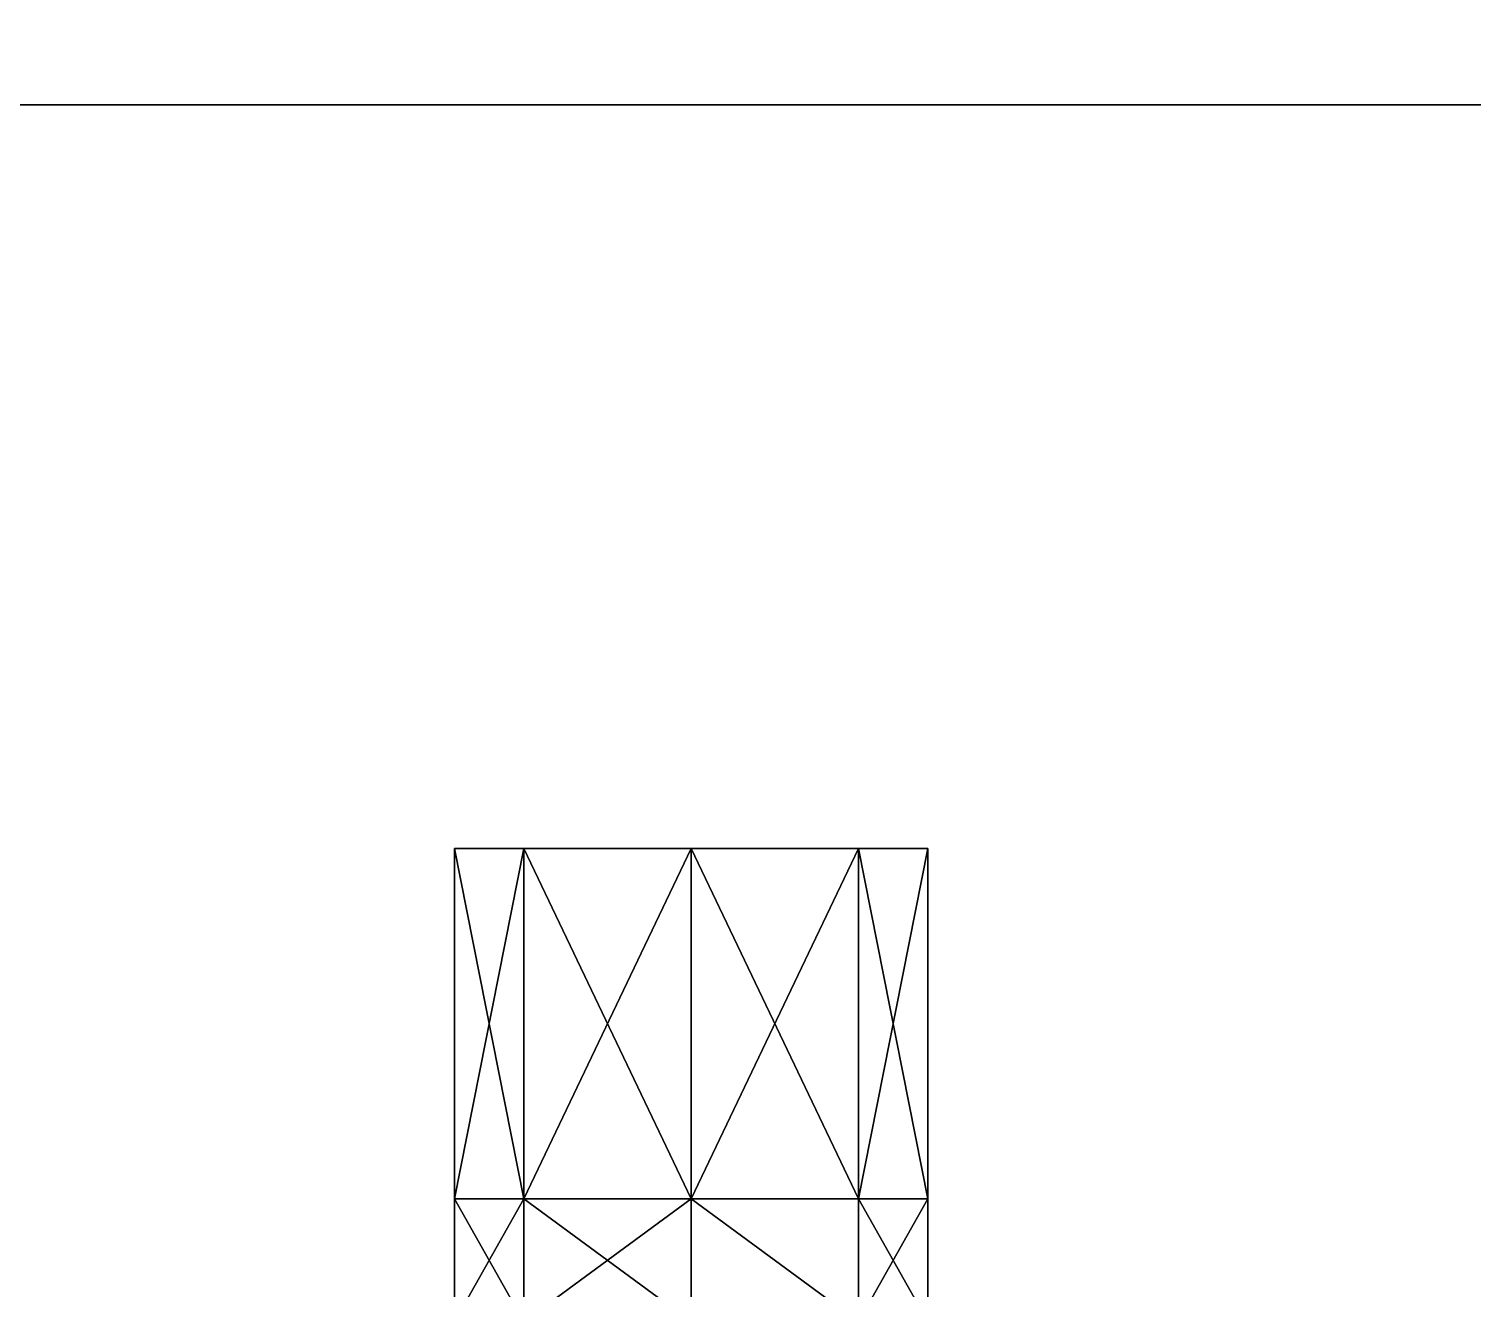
# Model space of a CAD drawing. Extents: x -150 to 2334, y -150 to 2984.
# Drawn here: x 2094.21 to 2115.55, y 2776.29 to 2794.91 of the extents above; entities that cross this region are included whole.
import ezdxf

# ---------------------------------------------------------------- set-up
doc = ezdxf.new("R2010")
doc.units = 0
for name, color, linetype in [('LAYER0', 7, 'CONTINUOUS'), ('LAYER800', 250, 'CONTINUOUS'), ('LAYER805', 9, 'CONTINUOUS'), ('LAYER813', 9, 'CONTINUOUS')]:
    doc.layers.add(name, color=color, linetype=linetype)

msp = doc.modelspace()

# ---------------------------------------------------------------- linework, layer by layer
at = {"layer": 'LAYER0', "invisible_edges": 1}
for points in [[(2334, 2984, -5), (-150, -150, -5), (-150, 2984, -5), (2334, 2984, -5)], [(-150, -150, -5), (2334, 2984, -5), (2334, -150, -5), (-150, -150, -5)], [(2334, -150), (-150, 2984), (-150, -150), (2334, -150)], [(-150, 2984), (2334, -150), (2334, 2984), (-150, 2984)]]:
    msp.add_3dface(points, dxfattribs=at)
at = {"layer": 'LAYER800', "invisible_edges": 1}
for points in [[(2164, 2793.792), (1844, 2775.792), (1844, 2793.792), (2164, 2793.792)], [(1844, 2775.792), (2164, 2793.792), (2164, 2775.792), (1844, 2775.792)], [(2164, 2775.792, 2350), (1844, 2793.792, 2350), (1844, 2775.792, 2350), (2164, 2775.792, 2350)], [(1844, 2793.792, 2350), (2164, 2775.792, 2350), (2164, 2793.792, 2350), (1844, 2793.792, 2350)], [(1844, 2793.792, 2350), (2164, 2793.792), (1844, 2793.792), (1844, 2793.792, 2350)], [(2164, 2793.792), (1844, 2793.792, 2350), (2164, 2793.792, 2350), (2164, 2793.792)]]:
    msp.add_3dface(points, dxfattribs=at)
at = {"layer": 'LAYER805'}
for points in [[(2101.525, 2777.612, 86.52512), (2100.5, 2777.612, 89), (2101.525, 2782.792, 86.52512), (2101.525, 2777.612, 86.52512)], [(2101.525, 2782.792, 86.52512), (2100.5, 2777.612, 89), (2100.5, 2782.792, 89), (2101.525, 2782.792, 86.52512)], [(2100.5, 2777.612, 89), (2101.525, 2777.612, 91.47488), (2100.5, 2782.792, 89), (2100.5, 2777.612, 89)], [(2100.5, 2782.792, 89), (2101.525, 2777.612, 91.47488), (2101.525, 2782.792, 91.47488), (2100.5, 2782.792, 89)], [(2101.525, 2782.792, 86.52512), (2100.5, 2782.792, 89), (2107.5, 2782.792, 89), (2101.525, 2782.792, 86.52512)], [(2107.5, 2782.792, 89), (2100.5, 2782.792, 89), (2106.475, 2782.792, 91.47488), (2107.5, 2782.792, 89)], [(2106.475, 2782.792, 91.47488), (2100.5, 2782.792, 89), (2104, 2782.792, 92.5), (2106.475, 2782.792, 91.47488)], [(2104, 2782.792, 92.5), (2100.5, 2782.792, 89), (2101.525, 2782.792, 91.47488), (2104, 2782.792, 92.5)], [(2104, 2777.612, 85.5), (2101.525, 2777.612, 86.52512), (2104, 2782.792, 85.5), (2104, 2777.612, 85.5)], [(2104, 2782.792, 85.5), (2101.525, 2777.612, 86.52512), (2101.525, 2782.792, 86.52512), (2104, 2782.792, 85.5)], [(2101.525, 2782.792, 91.47488), (2101.525, 2777.612, 91.47488), (2104, 2782.792, 92.5), (2101.525, 2782.792, 91.47488)], [(2104, 2782.792, 92.5), (2101.525, 2777.612, 91.47488), (2104, 2777.612, 92.5), (2104, 2782.792, 92.5)], [(2104, 2782.792, 85.5), (2101.525, 2782.792, 86.52512), (2106.475, 2782.792, 86.52512), (2104, 2782.792, 85.5)], [(2106.475, 2782.792, 86.52512), (2101.525, 2782.792, 86.52512), (2107.5, 2782.792, 89), (2106.475, 2782.792, 86.52512)], [(2101.525, 2777.612, 91.47488), (2104, 2777.612, 92.5), (2101.525, 2782.792, 91.47488), (2101.525, 2777.612, 91.47488)], [(2101.525, 2782.792, 91.47488), (2104, 2777.612, 92.5), (2104, 2782.792, 92.5), (2101.525, 2782.792, 91.47488)], [(2106.475, 2777.612, 86.52512), (2104, 2777.612, 85.5), (2106.475, 2782.792, 86.52512), (2106.475, 2777.612, 86.52512)], [(2106.475, 2782.792, 86.52512), (2104, 2777.612, 85.5), (2104, 2782.792, 85.5), (2106.475, 2782.792, 86.52512)], [(2106.475, 2782.792, 91.47488), (2104, 2782.792, 92.5), (2106.475, 2777.612, 91.47488), (2106.475, 2782.792, 91.47488)], [(2106.475, 2777.612, 91.47488), (2104, 2782.792, 92.5), (2104, 2777.612, 92.5), (2106.475, 2777.612, 91.47488)], [(2106.475, 2782.792, 86.52512), (2107.5, 2782.792, 89), (2106.475, 2777.612, 86.52512), (2106.475, 2782.792, 86.52512)], [(2106.475, 2777.612, 86.52512), (2107.5, 2782.792, 89), (2107.5, 2777.612, 89), (2106.475, 2777.612, 86.52512)], [(2107.5, 2782.792, 89), (2106.475, 2782.792, 91.47488), (2107.5, 2777.612, 89), (2107.5, 2782.792, 89)], [(2107.5, 2777.612, 89), (2106.475, 2782.792, 91.47488), (2106.475, 2777.612, 91.47488), (2107.5, 2777.612, 89)], [(2100.5, 2775.792, 89), (2100.5, 2777.612, 89), (2101.525, 2775.792, 86.52512), (2100.5, 2775.792, 89)], [(2101.525, 2775.792, 86.52512), (2100.5, 2777.612, 89), (2101.525, 2777.612, 86.52512), (2101.525, 2775.792, 86.52512)], [(2101.525, 2775.792, 91.47488), (2101.525, 2777.612, 91.47488), (2100.5, 2775.792, 89), (2101.525, 2775.792, 91.47488)], [(2100.5, 2775.792, 89), (2101.525, 2777.612, 91.47488), (2100.5, 2777.612, 89), (2100.5, 2775.792, 89)], [(2101.525, 2775.792, 86.52512), (2101.525, 2777.612, 86.52512), (2104, 2775.792, 85.5), (2101.525, 2775.792, 86.52512)], [(2104, 2775.792, 85.5), (2101.525, 2777.612, 86.52512), (2104, 2777.612, 85.5), (2104, 2775.792, 85.5)], [(2101.525, 2777.612, 91.47488), (2101.525, 2775.792, 91.47488), (2104, 2777.612, 92.5), (2101.525, 2777.612, 91.47488)], [(2104, 2777.612, 92.5), (2101.525, 2775.792, 91.47488), (2104, 2775.792, 92.5), (2104, 2777.612, 92.5)], [(2101.525, 2775.792, 91.47488), (2104, 2775.792, 92.5), (2101.525, 2777.612, 91.47488), (2101.525, 2775.792, 91.47488)], [(2101.525, 2777.612, 91.47488), (2104, 2775.792, 92.5), (2104, 2777.612, 92.5), (2101.525, 2777.612, 91.47488)], [(2104, 2775.792, 85.5), (2104, 2777.612, 85.5), (2106.475, 2775.792, 86.52512), (2104, 2775.792, 85.5)], [(2106.475, 2775.792, 86.52512), (2104, 2777.612, 85.5), (2106.475, 2777.612, 86.52512), (2106.475, 2775.792, 86.52512)], [(2106.475, 2777.612, 91.47488), (2104, 2777.612, 92.5), (2106.475, 2775.792, 91.47488), (2106.475, 2777.612, 91.47488)], [(2106.475, 2775.792, 91.47488), (2104, 2777.612, 92.5), (2104, 2775.792, 92.5), (2106.475, 2775.792, 91.47488)], [(2106.475, 2777.612, 86.52512), (2107.5, 2777.612, 89), (2106.475, 2775.792, 86.52512), (2106.475, 2777.612, 86.52512)], [(2106.475, 2775.792, 86.52512), (2107.5, 2777.612, 89), (2107.5, 2775.792, 89), (2106.475, 2775.792, 86.52512)], [(2107.5, 2777.612, 89), (2106.475, 2777.612, 91.47488), (2107.5, 2775.792, 89), (2107.5, 2777.612, 89)], [(2107.5, 2775.792, 89), (2106.475, 2777.612, 91.47488), (2106.475, 2775.792, 91.47488), (2107.5, 2775.792, 89)]]:
    msp.add_3dface(points, dxfattribs=at)
at = {"layer": 'LAYER813'}
for points in [[(2101.525, 2782.792, 2342.475), (2100.5, 2777.612, 2340), (2101.525, 2777.612, 2342.475), (2101.525, 2782.792, 2342.475)], [(2100.5, 2782.792, 2340), (2100.5, 2777.612, 2340), (2101.525, 2782.792, 2342.475), (2100.5, 2782.792, 2340)], [(2100.5, 2782.792, 2340), (2101.525, 2777.612, 2337.525), (2100.5, 2777.612, 2340), (2100.5, 2782.792, 2340)], [(2101.525, 2782.792, 2337.525), (2101.525, 2777.612, 2337.525), (2100.5, 2782.792, 2340), (2101.525, 2782.792, 2337.525)], [(2107.5, 2782.792, 2340), (2100.5, 2782.792, 2340), (2101.525, 2782.792, 2342.475), (2107.5, 2782.792, 2340)], [(2106.475, 2782.792, 2337.525), (2100.5, 2782.792, 2340), (2107.5, 2782.792, 2340), (2106.475, 2782.792, 2337.525)], [(2104, 2782.792, 2336.5), (2100.5, 2782.792, 2340), (2106.475, 2782.792, 2337.525), (2104, 2782.792, 2336.5)], [(2101.525, 2782.792, 2337.525), (2100.5, 2782.792, 2340), (2104, 2782.792, 2336.5), (2101.525, 2782.792, 2337.525)], [(2104, 2782.792, 2343.5), (2101.525, 2777.612, 2342.475), (2104, 2777.612, 2343.5), (2104, 2782.792, 2343.5)], [(2101.525, 2782.792, 2342.475), (2101.525, 2777.612, 2342.475), (2104, 2782.792, 2343.5), (2101.525, 2782.792, 2342.475)], [(2104, 2782.792, 2336.5), (2101.525, 2777.612, 2337.525), (2101.525, 2782.792, 2337.525), (2104, 2782.792, 2336.5)], [(2104, 2777.612, 2336.5), (2101.525, 2777.612, 2337.525), (2104, 2782.792, 2336.5), (2104, 2777.612, 2336.5)], [(2106.475, 2782.792, 2342.475), (2101.525, 2782.792, 2342.475), (2104, 2782.792, 2343.5), (2106.475, 2782.792, 2342.475)], [(2107.5, 2782.792, 2340), (2101.525, 2782.792, 2342.475), (2106.475, 2782.792, 2342.475), (2107.5, 2782.792, 2340)], [(2101.525, 2782.792, 2337.525), (2104, 2777.612, 2336.5), (2101.525, 2777.612, 2337.525), (2101.525, 2782.792, 2337.525)], [(2104, 2782.792, 2336.5), (2104, 2777.612, 2336.5), (2101.525, 2782.792, 2337.525), (2104, 2782.792, 2336.5)], [(2106.475, 2782.792, 2342.475), (2104, 2777.612, 2343.5), (2106.475, 2777.612, 2342.475), (2106.475, 2782.792, 2342.475)], [(2104, 2782.792, 2343.5), (2104, 2777.612, 2343.5), (2106.475, 2782.792, 2342.475), (2104, 2782.792, 2343.5)], [(2106.475, 2777.612, 2337.525), (2104, 2782.792, 2336.5), (2106.475, 2782.792, 2337.525), (2106.475, 2777.612, 2337.525)], [(2104, 2777.612, 2336.5), (2104, 2782.792, 2336.5), (2106.475, 2777.612, 2337.525), (2104, 2777.612, 2336.5)], [(2106.475, 2777.612, 2342.475), (2107.5, 2782.792, 2340), (2106.475, 2782.792, 2342.475), (2106.475, 2777.612, 2342.475)], [(2107.5, 2777.612, 2340), (2107.5, 2782.792, 2340), (2106.475, 2777.612, 2342.475), (2107.5, 2777.612, 2340)], [(2107.5, 2777.612, 2340), (2106.475, 2782.792, 2337.525), (2107.5, 2782.792, 2340), (2107.5, 2777.612, 2340)], [(2106.475, 2777.612, 2337.525), (2106.475, 2782.792, 2337.525), (2107.5, 2777.612, 2340), (2106.475, 2777.612, 2337.525)], [(2101.525, 2775.792, 2342.475), (2100.5, 2777.612, 2340), (2100.5, 2775.792, 2340), (2101.525, 2775.792, 2342.475)], [(2101.525, 2777.612, 2342.475), (2100.5, 2777.612, 2340), (2101.525, 2775.792, 2342.475), (2101.525, 2777.612, 2342.475)], [(2100.5, 2775.792, 2340), (2101.525, 2777.612, 2337.525), (2101.525, 2775.792, 2337.525), (2100.5, 2775.792, 2340)], [(2100.5, 2777.612, 2340), (2101.525, 2777.612, 2337.525), (2100.5, 2775.792, 2340), (2100.5, 2777.612, 2340)], [(2104, 2775.792, 2343.5), (2101.525, 2777.612, 2342.475), (2101.525, 2775.792, 2342.475), (2104, 2775.792, 2343.5)], [(2104, 2777.612, 2343.5), (2101.525, 2777.612, 2342.475), (2104, 2775.792, 2343.5), (2104, 2777.612, 2343.5)], [(2104, 2777.612, 2336.5), (2101.525, 2775.792, 2337.525), (2101.525, 2777.612, 2337.525), (2104, 2777.612, 2336.5)], [(2104, 2775.792, 2336.5), (2101.525, 2775.792, 2337.525), (2104, 2777.612, 2336.5), (2104, 2775.792, 2336.5)], [(2101.525, 2777.612, 2337.525), (2104, 2775.792, 2336.5), (2101.525, 2775.792, 2337.525), (2101.525, 2777.612, 2337.525)], [(2104, 2777.612, 2336.5), (2104, 2775.792, 2336.5), (2101.525, 2777.612, 2337.525), (2104, 2777.612, 2336.5)], [(2106.475, 2775.792, 2342.475), (2104, 2777.612, 2343.5), (2104, 2775.792, 2343.5), (2106.475, 2775.792, 2342.475)], [(2106.475, 2777.612, 2342.475), (2104, 2777.612, 2343.5), (2106.475, 2775.792, 2342.475), (2106.475, 2777.612, 2342.475)], [(2106.475, 2775.792, 2337.525), (2104, 2777.612, 2336.5), (2106.475, 2777.612, 2337.525), (2106.475, 2775.792, 2337.525)], [(2104, 2775.792, 2336.5), (2104, 2777.612, 2336.5), (2106.475, 2775.792, 2337.525), (2104, 2775.792, 2336.5)], [(2106.475, 2775.792, 2342.475), (2107.5, 2777.612, 2340), (2106.475, 2777.612, 2342.475), (2106.475, 2775.792, 2342.475)], [(2107.5, 2775.792, 2340), (2107.5, 2777.612, 2340), (2106.475, 2775.792, 2342.475), (2107.5, 2775.792, 2340)], [(2107.5, 2775.792, 2340), (2106.475, 2777.612, 2337.525), (2107.5, 2777.612, 2340), (2107.5, 2775.792, 2340)], [(2106.475, 2775.792, 2337.525), (2106.475, 2777.612, 2337.525), (2107.5, 2775.792, 2340), (2106.475, 2775.792, 2337.525)]]:
    msp.add_3dface(points, dxfattribs=at)

doc.saveas('drawing.dxf')
